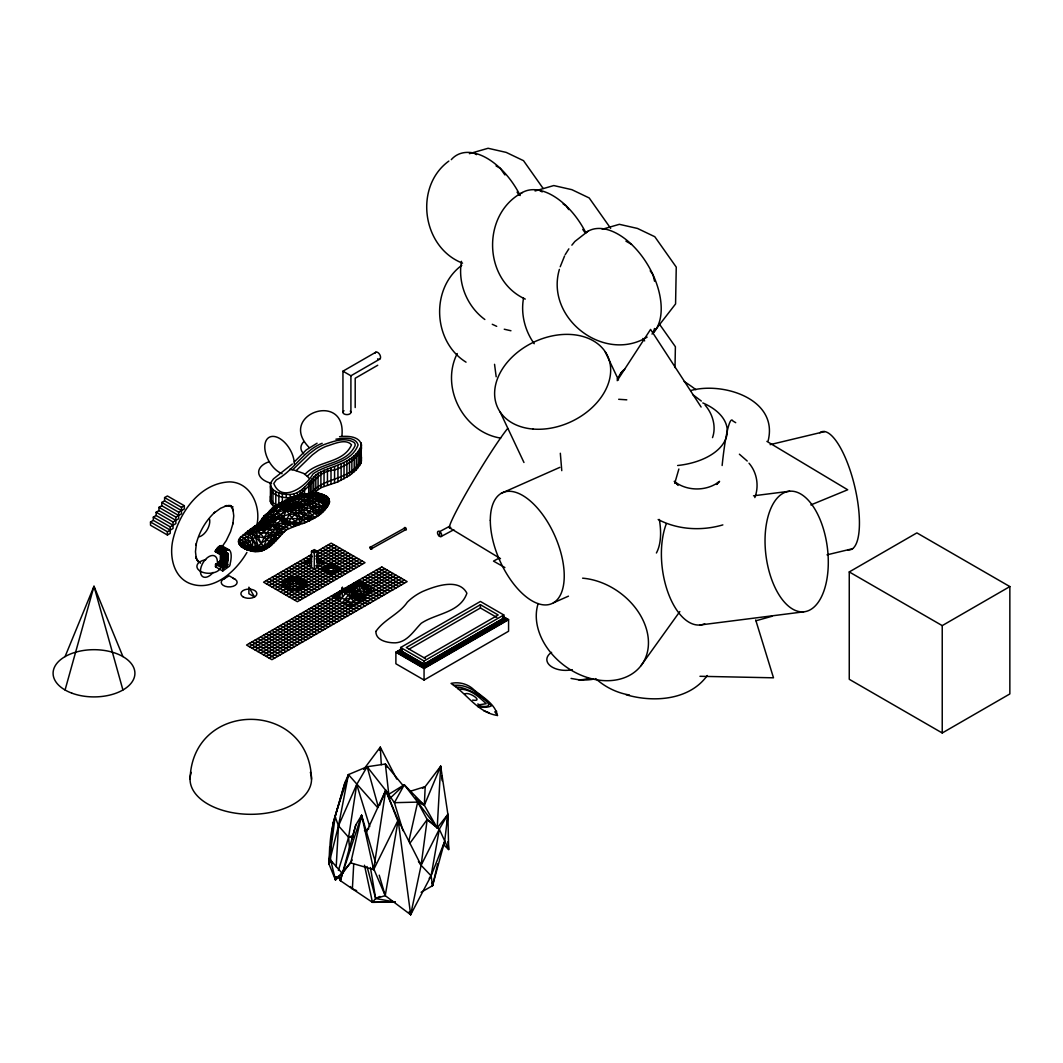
<?xml version="1.0" encoding="UTF-8"?>
<svg xmlns="http://www.w3.org/2000/svg" width="1063" height="1063" viewBox="0 0 1063 1063"><rect width="100%" height="100%" fill="white"/><g stroke="black" fill="none" stroke-linecap="round" stroke-linejoin="round"><path stroke-width="1.5" d="M227.827 558.886C229.794 547.83 225.436 556.188 222.592 555.125C229.595 544.057 232.996 552.096 230.206 563.603A3.76 2.179 -60 0 1 229.435 566.207L222.738 571.004L215.47 566.805L215.55 564.201L217.251 563.257L224.612 567.522L226.857 566.18L227.827 558.886L215.284 551.617C215.802 548.893 220.599 543.259 223.031 546.781M675.005 367.546L675.39 346.737L659.525 324.268M217.251 563.257L220.28 561.091L220.559 554.687M222.738 571.004L222.818 568.399L224.612 567.522M274.36 506.134L291.554 497.351L306.117 493.697L314.555 495.531L323.006 500.394L328.653 502.613L329.517 502.108C322.634 519.727 301.267 522.717 286.199 529.972C276.048 539.26 267.039 555.484 250.695 550.873C245.5 549.385 237.687 546.794 238.59 540.017C249.061 527.899 264.448 520.551 277.935 512.3C288.1 508.154 299.381 508.725 308.921 502.865C313.691 497.75 320.136 496.009 326.979 496.58L329.065 499.251L329.596 501.816C318.01 508.273 302.463 512.339 292.019 501.204L289.202 500.5C281.482 504.46 272.872 505.377 267.849 513.004C261.564 516.645 260.143 524.604 253.153 527.527C269.922 528.258 286.824 518.306 302.982 523.581M292.312 464.013L273.483 478.868L270.467 483.107C270.241 492.475 282.878 494.707 290.212 494.494C301.945 493.604 308.297 482.509 315.804 474.962C330.513 464.983 354.67 464.465 361.46 444.905C359.307 435.843 346.976 435.857 339.562 436.694M270.467 486.362C270.587 496.514 284.818 498.706 292.763 497.325M272.978 489.724L272.978 506.001L270.387 501.67L270.467 499.371M270.467 496.115C269.603 500.793 273.962 503.928 277.842 505.35M364.476 865.229L372.449 902.314L395.184 902.049L372.449 902.314L352.385 888.867L353.7 864.272M335.656 876.63L335.47 879.912L342.432 873.587L352.212 860.033M336.2 866.797L338.486 825.818L348.425 774.595L367.147 766.742L385.364 764.045L403.09 785.557M439.457 536.297L439.737 531.566L449.702 526.238M447.231 822.496L447.895 814.338L437.199 827.918L424.336 805.262L440.68 766.21L437.199 827.918L439.311 829.18L448.666 849.55L447.895 814.338L440.68 766.21L425.187 786.633L422.516 788.387M377.737 807.667L348.425 774.595L345.01 782.434L332.945 823.493L328.919 863.86L335.47 879.912L350.724 862.89L361.619 815.294L375.505 862.558M256.555 526.198C261.644 507.529 251.293 482.203 229.595 481.884C199.95 483.054 179.62 512.286 173.176 538.728C169.163 554.501 172.565 575.907 189.041 583.162C212.733 592.928 235.787 571.549 246.908 552.468M421.107 892.282L432.575 885.665L444.626 841.537L447.895 814.338L439.311 829.18L421.107 865.295L410.663 914.725L385.231 895.644L372.754 866.544M190.078 779.245C192.111 699.388 309.479 699.388 311.512 779.245M312.495 519.315L306.104 514.16L300.47 506.706L286.385 507.676L267.849 513.004L283.569 520.352L292.019 527.009L328.188 505.191L329.278 502.972L329.078 499.318C324.095 492.328 315.033 492.568 307.446 493.591L303.287 496.049M345.01 782.434L335.137 816.783L328.919 863.86L330.752 860.339C326.354 830.522 340.652 802.512 348.425 774.595M331.031 851.45L329.689 846.892L328.919 863.86L338.486 825.818L356.716 784.467L367.147 766.742L388.792 794.287L404.272 784.786L417.679 802.1L427.193 819.52L421.107 865.295L431.1 875.832L432.575 885.665L437.677 863.82M461.501 261.312C457.515 283.064 467.002 306.436 484.848 319.498M523.528 298.145C520.644 313.891 524.896 330.752 534.211 343.708M559.39 269.391C545 317.797 603.731 363.559 647.128 337.104M341.954 435.458C346.219 390.294 277.058 414.61 309.014 447.35M372.449 902.314L375.664 898.527L385.231 895.644L398.147 820.118L385.723 790.287L366.15 832.754M297.653 496.82L295.076 496.235L294.836 497.564L292.019 499.371L274.227 506.24L289.202 503.556L311.738 504.061L317.372 500.965L329.078 499.318L327.524 496.979C317.837 490.521 307.964 497.139 297.653 495.345L292.019 499.371L286.385 500.979L285.043 500.208M408.803 841.471L417.679 802.1L424.336 805.262L425.187 786.633L409.84 791.404M712.516 437.624C716.475 426.582 712.622 413.786 705.114 405.149M768.15 440.773C778.581 398.917 722.92 381.59 690.91 390.506M379.544 750.279L380.288 747.13L396.698 779.046M754.836 497.577C759.208 486.11 757.069 472.53 749.016 463.229M313.771 476.942L313.771 493.205L320.893 487.704L337.928 481.805L349.501 475.48L356.278 469.806L360.835 463.455L361.46 444.905M678.872 469.022L674.726 483.333M350.724 862.89L373.658 869.64L361.619 815.294L355.813 824.915L340.399 880.669L352.385 888.867L356.61 890.621M338.326 876.311L340.399 880.669L343.043 871.115M351.84 839.252L355.813 824.915M65.069 689.993L93.996 586.271L122.923 656.589M252.183 648.297L336.719 599.505L339.535 596.954L342.352 587.361L345.169 593.3L352.212 596.875L364.888 606.003M336.44 876.749L335.47 879.912L330.752 860.339L342.432 873.587L361.619 815.294L362.443 820.198M338.393 870.438L348.598 837.285L356.716 784.467L369.751 826.642M411.607 911.655L410.663 914.725L409.175 911.775M560.214 266.76L564.559 256.024M654.542 328.494L653.001 333.064L675.576 303.925L676.254 267.119L654.795 236.717L637.468 228.439L619.37 224.32L602.229 229.276M241.115 546.634L252.582 547.525L255.399 545.864L263.85 546.488L266.667 539.087L275.118 528.843L277.935 528.072L283.569 523.607L289.202 525.374M444.626 841.537L431.1 875.832L410.663 914.725L398.147 820.118L373.658 869.64L385.723 790.287L394.413 802.685L402.983 830.655M379.531 805.462L385.723 790.287L397.628 820.503M65.069 656.589L93.996 586.271L122.923 689.993M332.945 823.493L335.523 817.381M457.236 353.541C440.082 387.277 463.388 432.216 500.673 438.102M287.329 501.962L292.019 498.693L308.921 495.517L311.738 494.614L312.495 493.245L317.97 493.166L306.104 495.703L297.653 495.345L292.019 499.371L288.153 498.746M312.19 556.108L308.669 562.566L269.218 585.434M415.699 798.061L424.336 805.262L404.272 784.786L394.413 802.685L417.679 802.1L437.199 827.918L427.193 819.52L409.68 843.53M378.973 597.871C370.07 591.307 358.736 590.005 347.986 590.151L339.535 601.126L255 649.931M257.831 651.553L342.352 602.761L350.803 591.772L367.705 594.616L376.156 599.505M286.08 530.078L277.935 523.607L269.484 520.498L263.903 516.18L272.301 511.967L275.118 507.423L277.935 505.337L292.019 501.204L300.47 495.132L317.372 497.152L326.607 507.489L320.189 514L294.836 507.556L286.385 502.666L275.118 506.041L272.168 508.313M565.184 254.668L568.851 248.862M262.468 517.88C273.032 521.654 281.217 516.711 286.385 507.676L300.47 511.223L306.104 514.16L311.738 508.778L320.282 514.04M617.178 380.687L650.569 329.41L701.102 407.023M617.072 379.092L621.563 372.209M267.238 548.481L258.216 546.953L252.582 550.647L249.778 550.023L244.118 546.82L238.484 541.652L269.484 523.753L272.301 521.428L272.301 514.984L277.935 506.878L292.019 498.693L300.47 495.132C306.941 501.045 313.731 507.25 323.006 508.353L326.607 507.489M272.035 587.055L308.669 565.915L311.486 561.676L303.035 562.659M310.781 559.457L308.669 562.566L303.035 559.404M221.649 547.339L226.286 540.562L230.551 531.673L233.235 522.637L232.89 523.873L233.754 515.874L232.89 508.858L233.342 511.011L231.561 507.078M716.515 484.409L717.963 482.389M640.936 665.744L679.828 611.544M707.267 675.51C689.435 700.437 653.32 702.696 626.08 694.724M249.367 646.676L342.352 592.928L333.888 594.616L345.169 599.598L350.803 597.805L353.62 594.921C360.649 594.111 367.612 597.167 373.339 601.126M363.692 769.413L380.288 747.13L381.298 764.709M429.2 878.357L431.1 875.832L439.311 829.18L427.193 819.52M324.215 495.052C312.575 491.691 304.138 506.081 292.019 501.204L280.752 508.938L272.301 518.877L240.079 537.506M335.908 439.205C342.857 438.115 355.321 436.189 358.111 444.892C351.003 463.88 327.152 463.548 313.014 473.925C306.131 486.575 281.536 503.796 273.776 483.413L276.314 479.878C293.986 470.55 303.3 450.592 322.169 443.298M360.928 455.642L361.46 457.927C353.846 481.154 322.767 476.065 310.356 494.109L310.356 481.087M256.542 548.468L266.667 548.149L271.942 544.694L269.484 544.522L263.85 549.637L269.484 544.522L274.095 542.688L272.301 541.652L263.85 549.757L258.216 550.382C267.517 552.242 270.122 540.057 278.373 538.144M571.867 245.168L574.87 241.474L587.905 231.282M284.685 531.234C273.483 533.878 270.892 546.515 261.033 550.634M275.118 521.973C261.418 524.803 238.112 528.072 272.301 524.816L277.935 518.571C287.555 519.807 297.733 516.007 306.396 522.292M295.514 525.773L289.202 521.906L283.569 520.352L280.752 520.206L275.118 525.587L266.667 525.374L259.81 522.252L263.85 520.378L269.484 520.498M327.776 505.855L325.823 506.732L320.189 505.589L314.555 502.852L308.921 502.865L303.287 500.965L292.019 508.739L283.569 504.247L280.752 504.34L275.118 506.041L270.919 510.28C282.572 501.404 298.397 508.087 311.738 504.061L317.372 512.047L322.634 512.153L306.104 504.128L300.47 498.826L297.653 497.75L294.836 497.311L286.385 500.979M304.988 474.377C317.545 460.252 343.07 463.813 351.508 444.839C345.661 437.943 333.317 444.334 326.089 446.314A63.554 36.687 0 0 0 318.501 450.247L312.309 454.937L296.165 470.603M292.87 469.647L303.54 473.38L307.34 476.33C320.003 461.687 345.249 465.182 354.763 446.38A8.451 4.877 0 0 0 354.059 442.434C344.904 436.813 333.157 441.437 323.909 444.64A67.447 38.946 0 0 0 315.844 448.825L309.267 453.795L292.538 469.926L289.668 469.341M283.781 532.018C272.925 525.946 259.89 532.218 247.918 530.982L252.582 533.52L263.85 546.488L269.484 541.585L277.935 538.396L280.114 535.898M272.301 541.652L263.85 549.757L275.118 540.017L276.247 540.668M716.728 484.396L719.585 481.326C707.054 491.491 686.778 491.491 674.261 481.326L677.104 484.396M294.345 461.9L306.237 449.941L317.066 443.218M343.283 591.971L345.169 590.045C356.225 586.749 360.968 600.13 370.522 602.761M398.691 576.731L364.888 596.25L356.437 587.932L350.803 589.752L345.169 590.443L342.352 589.739L353.62 590.324L359.254 585.155L367.705 584.863L390.241 571.854M269.736 546.674L261.033 548.149L258.216 546.953L252.582 550.647L240.783 546.223L246.231 549.372L252.582 550.647L255.399 547.923L258.216 546.953L264.209 549.983M279.848 536.244L269.484 529.547L257.432 524.258L261.033 522.863L272.301 521.428L275.118 518.731L277.935 518.571L286.385 523.049L297.653 523.753L299.261 524.684M390.4 797.941L404.272 784.786M367.705 594.616L359.254 585.155L353.62 587.241L345.169 588.118L356.437 592.397L362.071 587.932L370.522 586.484L393.058 573.475M268.155 512.791L272.301 511.967L277.935 506.878L289.202 507.955L303.287 497.006C311.924 498.826 321.106 498.653 328.188 505.191C317.186 503.955 310.117 491.079 297.653 495.345L294.836 497.564L289.202 499.358M260.648 653.174L345.169 604.382L350.803 597.805L362.071 601.126L367.705 604.382M352.212 596.875L353.62 594.921L347.986 590.151L345.169 590.045L336.719 592.995L339.535 593.699L345.169 590.045L350.803 590.045L359.254 595.293L395.874 575.096M277.935 538.396L275.118 536.762L269.484 541.585L266.667 547.472L263.85 546.488M306.104 514.16L272.301 535.845L269.484 541.585L263.85 537.825L258.216 536.682L255.399 537.041L249.765 541.745L239.374 544.389L244.118 546.82L239.441 544.548M294.052 493.857L294.052 497.112C309.585 490.96 315.738 470.657 334.566 470.019C345.209 465.886 357.62 459.681 361.46 448.161L360.928 445.889M448.838 161.084C413.613 186.716 422.131 247.599 462.551 263.159M461.794 265.285C430.316 288.511 432.92 341.648 466.032 362.164M287.329 502.028L289.202 500.5C298.703 497.232 307.765 501.47 317.372 500.965L320.189 505.589L324.72 509.961L320.189 510.439L314.555 502.852L303.287 494.973L294.836 497.564L291.448 497.404M258.216 546.953L255.399 549.252L250.695 550.873L255.372 551.391L258.216 549.784L260.422 551.059M275.118 506.041L271.982 508.566L277.935 506.878C287.103 512.804 299.102 511.795 308.921 516.924L308.921 511.741L303.287 505.138L292.019 498.693L287.515 501.975M341.409 592.211L336.719 596.197L331.071 596.25L356.437 610.893M270.055 511.316L275.118 507.423L269.829 511.555L272.301 511.967M286.133 595.187L325.57 572.412L331.204 567.084L339.655 567.536L356.557 557.783M502.945 616.434L508.579 619.689L424.057 668.494L395.888 652.217L400.924 650.755L424.057 664.109L503.543 618.228L508.579 619.689L508.579 631.236L424.057 680.041L395.888 663.764L395.888 652.217L401.615 648.908M522.318 192.523C481.34 214.128 483.094 280.101 525.268 299.075M308.921 511.741L311.738 514.798L311.738 518.877L300.47 517.628L294.836 514.266C286.997 513.323 280.127 518.345 272.301 518.877L265.883 514.558L269.484 513.881L275.118 510.732L280.752 514.691L289.202 508.818L294.836 510.067L303.287 520.498M266.667 546.608L269.484 544.562L272.301 540.177L275.118 540.017M241.301 546.528L249.765 549.837L255.399 547.405L261.033 548.083L255.412 551.391L247.015 549.744L258.216 549.784L247.015 549.744L249.765 550.009L243.932 548.269M280.499 591.932L288.95 586.935L294.584 580.73L305.852 580.544L350.923 554.527M263.465 654.808L347.986 606.003L356.437 599.598L364.888 596.25M272.301 508.646L277.935 505.337L280.752 505.39C289.628 507.755 295.634 514.372 300.47 522.132M288.95 596.821L339.655 567.536M274.852 588.676L311.486 567.536L311.486 551.272L314.303 549.558L350.923 570.791M277.669 590.31C286.611 583.321 297.906 582.803 308.669 582.179M283.316 593.566L291.767 588.676L297.401 583.587L303.035 585.421L314.303 591.932M342.95 412.417L342.95 371.186L375.837 352.212M342.95 371.186L350.91 375.784L379.637 359.201M377.737 365.247L355.201 378.255L355.201 407.541M181.494 510.599L164.592 500.846L164.592 497.59L167.409 495.969L184.311 505.722L184.311 508.978L178.677 512.233L161.775 502.467L161.775 505.722L178.677 515.489M161.775 502.467L164.592 500.846M175.86 520.365L158.958 510.599L158.958 507.357L161.775 505.722M173.043 525.242L156.141 515.489L156.141 512.233L158.958 510.599M170.226 530.118L153.324 520.365L153.324 517.11L156.141 515.489M153.324 517.11L170.226 526.876L170.226 533.374L167.409 535.008L150.508 525.242L150.508 521.986L153.324 520.365M164.592 497.59L181.494 507.357L184.311 505.722M158.958 507.357L175.86 517.11L181.494 513.854L181.494 507.357M156.141 512.233L173.043 521.986L178.677 518.744L178.677 512.233M170.226 526.876L175.86 523.621L175.86 517.11M150.508 521.986L167.409 531.752L173.043 528.497L173.043 521.986M279.41 503.277L286.385 502.799L280.752 504.088L279.277 503.37L283.569 502.613L294.026 496.567M304.682 522.956L320.774 513.655M262.109 550.78L270.813 545.757M223.536 579.069L229.17 575.814L234.803 579.069M311.486 554.527L263.584 582.179L297.401 601.698L365.021 562.659L331.204 543.14L314.303 552.893L311.486 551.272L317.119 551.272L317.119 567.536L336.838 578.923M266.401 583.8L311.486 557.783L308.669 556.148M334.021 544.761L317.119 554.527L348.106 572.412M336.838 546.395L317.119 557.783L345.289 574.047M317.119 559.364L319.936 559.404L339.655 548.016M316.176 558.527L317.119 561.676L319.936 562.566L342.472 549.637M280.499 582.179L286.133 582.165L297.401 578.923L345.289 551.272M277.669 574.047L286.133 578.923L300.218 580.425L348.106 552.893M342.472 569.157C333.423 569.29 325.052 565.901 317.119 561.676L319.936 565.915L322.753 567.536L334.021 567.017L353.74 556.148M291.767 598.442L359.387 559.404M294.584 600.064L362.204 561.025M381.79 596.25L370.522 589.699L367.705 587.414L367.705 584.863L359.254 583.986L350.803 587.414L347.986 586.484L359.254 583.202L384.607 568.599M362.071 581.607L356.437 581.607L362.071 584.172L364.888 583.242L387.424 570.22M266.282 656.429L401.508 578.352M269.098 658.063L404.325 579.986M400.658 647.5L480.41 601.459L503.809 614.972L503.809 618.228L424.057 664.269L400.658 650.755L400.658 647.5L424.057 661.013L503.809 614.972M400.631 649.706L396.353 652.164L424.057 668.162L508.114 619.636L503.955 617.231M400.871 650.171L398.027 651.818L424.057 666.846L506.44 619.277M401.907 649.639L397.628 652.111L424.057 667.365L506.852 619.57L502.679 617.165M401.482 650.131L398.612 651.792L424.057 666.488L505.868 619.264L503.038 617.63M424.057 657.758L498.175 614.972L480.41 604.714L406.292 647.5L425.413 658.542M401.987 650.264L399.13 651.911L424.057 666.302M409.149 649.108L480.41 607.97L496.806 617.43M504.991 619.317L424.057 666.036L399.475 651.845M849.257 571.934L916.877 532.895L1009.85 586.577L1009.85 693.94L942.23 732.978L849.257 679.297L849.257 571.934L942.23 625.615L1009.85 586.577M305.852 580.544L303.035 582.165L294.584 579.561L283.316 580.544L274.852 575.668M239.255 538.808L241.328 540.004L249.765 549.837L258.216 547.206L250.908 549.106M405.415 527.673L371 546.86L370.881 549.093L405.282 529.906A1.422 0.797 60.8 0 0 406.318 529.241A1.422 0.797 60.8 0 0 405.069 527.514A1.422 0.797 60.8 0 0 404.458 528.776M281.708 534.064L277.935 531.885C268.314 533.427 259.266 533.453 249.778 532.005L246.988 533.52L252.582 533.52L258.216 536.682L261.033 543.432L258.216 546.13L259.624 548.375M499.211 558.048L493.484 561.118L504.872 567.536M440.986 536.576A3.003 1.714 60.4 0 0 440.268 532.005A3.003 1.714 60.4 0 0 437.531 533.201A3.003 1.714 60.4 0 0 440.986 536.576L453.808 529.733M215.47 566.805L216.586 566.22M272.301 521.428L277.935 518.571M215.284 551.617L216.068 551.431M343.761 592.237L347.986 590.151M292.019 497.723L295.076 496.235M379.983 896.454L375.664 898.527L367.027 866.518M303.885 494.016L300.47 495.597L298.73 495.013M325.823 506.732L327.829 505.802M305.852 561.025L311.486 558.42L308.669 559.404L305.852 557.783M305.852 564.28L311.486 561.676M316.455 493.086C311.432 497.099 305.161 492.701 300.47 495.597L310.795 493.378M501.138 493.378L559.842 467.361M553.411 602.827L568.466 596.157M272.301 514.984C268.301 514.532 257.273 516.206 269.484 517.149M352.929 835.465L348.598 837.285L338.486 825.818L335.137 816.783M364.463 830.628L368.795 828.808M810.843 504.938L847.689 489.777L766.901 441.371M283.569 520.352L286.385 519.262L292.019 511.183L297.653 507.755L306.104 518.877L309.585 520.883M304.696 495.863L314.555 493.564L320.189 494.508L328.653 502.613M260.448 521.667L263.85 520.378C270.826 526.823 280.964 524.87 288.87 528.444M303.287 494.282L306.117 493.697L306.104 494.973L311.738 494.654L314.555 493.564L328.839 498.892M356.437 587.932L353.62 587.241L350.803 589.752L339.535 591.373C345.502 591.187 352.052 588.875 356.437 584.677L362.071 584.677L367.705 587.414L362.071 584.172M264.368 515.834L266.667 514.997M496.66 711.333L494.813 711.825L497.471 715.492C477.526 712.476 466.963 693.714 451.057 683.416C458.432 681.702 466.591 683.602 472.41 688.425C481.127 696.571 494.866 702.829 497.471 715.492M328.653 498.932L325.823 499.916L314.555 495.531L306.104 495.703M249.765 549.837L255.399 547.923L246.935 547.113L238.524 542.316M326.979 496.58L317.372 493.777L318.834 493.312L325.823 496.421M342.352 591.466C348.996 590.908 352.411 583.959 359.254 583.986L364.888 585.341M250.496 550.833L252.582 550.209M469.394 153.67L488.09 148.275L506.187 152.394L523.514 160.672L543.113 188.43M535.074 190.968L553.783 185.56L571.881 189.679L589.194 197.957L610.667 228.359M756.045 620.752L771.924 616.301M308.921 494.229L312.495 493.245M345.169 593.3L350.803 591.772L362.071 597.831L367.705 597.871M336.719 599.505L342.352 597.977L342.352 587.361M770.117 444.64L824.609 431.591M722.853 524.896C701.646 531.115 677.902 529.852 658.17 519.515M827.014 554.833L852.672 548.681M277.935 504.978L276.672 504.912L286.385 502.799M261.033 548.149L249.778 550.023M276.818 504.832L280.752 504.088M272.035 577.302L283.316 583.8L294.584 580.73L305.852 583.8L317.119 590.31M317.372 493.777L320.813 493.71M280.752 530.264L275.118 525.587L269.484 525.587L258.216 536.682L255.399 531.899L245.54 532.683L249.765 535.141L258.216 546.13L255.399 537.041M333.888 597.871L339.535 596.954M342.352 602.761L347.986 601.831L359.254 602.761M266.667 518.173L261.91 518.877L263.85 520.378M329.278 502.972L325.823 503.477L317.372 494.508L311.738 494.614M753.508 495.81L789.703 491.212M699.999 624.991L803.655 611.836A60.724 30.947 82.8 0 0 819.918 519.143A60.724 30.947 82.8 0 0 766.463 523.607A60.724 30.947 82.8 0 0 803.655 611.836M277.935 535.141L272.301 535.845L261.033 543.432L266.667 533.294L272.301 525.8L277.935 528.072L283.569 528.63M370.522 592.995L362.071 584.677L359.254 583.986L350.803 584.863L359.254 585.155L359.254 590.496M322.753 570.791L339.655 570.791M275.118 536.762L269.484 534.928L258.216 527.461L252.662 527.793L258.216 530.264L263.85 537.825L269.484 534.928L280.752 533.52M464.85 694.046C469.022 691.096 484.449 702.072 472.676 700.105M283.316 587.055L294.584 586.058L305.852 587.055M249.778 531.978L247.918 530.982L249.765 531.992L255.399 531.899L250.283 529.308L266.667 528.351L272.301 525.8L277.935 531.885M308.669 559.404L311.486 559.364M308.669 565.915L311.486 565.861M345.169 604.382L356.437 604.382L362.071 607.637M353.261 837.245L348.598 837.285L349.661 850.081M325.57 565.915L336.838 565.915M319.936 569.157L325.57 569.143L331.204 567.084L334.021 570.273L342.472 575.668M325.57 572.412L336.838 572.412M275.118 518.731L280.752 518.731L283.569 516.392L286.385 510.572L294.836 521.521L297.653 523.753M328.387 564.28L334.021 564.28M328.387 574.047L334.021 574.047L339.655 577.302M280.499 572.412L288.95 577.302L300.218 577.302M280.499 585.434L286.133 585.421L305.852 596.821M286.133 588.676L303.035 588.676L311.486 593.566M288.95 590.31L300.218 590.31L308.669 595.187M362.071 601.126L353.62 594.921L347.986 594.921L356.437 604.382M347.986 606.003L353.62 606.003L359.254 609.258M303.035 578.923L291.767 578.923L288.95 577.302M308.669 585.434L303.035 585.421L297.401 580.332L288.95 580.425L286.133 578.923M364.888 583.242L353.62 583.242L356.437 584.172M325.57 562.659L319.936 562.566L315.99 555.949M315.711 565.848L319.936 565.915M699.972 676.294L773.492 677.809L755.7 619.981M458.312 689.329C469.633 688.226 478.563 696.491 486.19 703.719L479.453 704.756L477.765 703.972M618.679 399.289L626.798 399.834M320.189 493.817L323.006 494.906M453.476 685.449C469.341 683.443 480.928 695.8 491.598 705.739C488.502 707.692 482.084 707.613 477.885 706.643M263.85 547.777L266.667 548.083M456.306 687.283C466.604 685.024 508.154 711.585 477.486 705.593M364.888 599.505L359.254 598.575L353.62 591.679M571.057 678.433L578.524 679.735A31.996 18.47 0 0 0 593.965 679.084M393.549 901.756L375.664 898.527L370.429 867.528M504.247 329.224L510.944 330.752M244.118 548.149L252.582 550.647M483.785 710.748L489.126 712.795M244.118 543.565L238.537 541.638L252.582 548.269M255.399 526.491L258.216 527.461M319.936 559.404L317.119 558.42L322.753 561.025M230.618 506.094L233.01 506.998L228.266 505.536L230.724 505.629L224.984 506.187L227.083 505.51L220.586 508.273L214.088 513.004L214.978 512.1C205.544 520.883 198.874 532.443 195.977 545L196.323 543.764L195.472 551.763L196.323 558.779L195.871 556.613L198.25 561.862L196.947 559.776L200.588 563.164M364.888 587.241L370.522 589.699L370.522 586.484M492.262 324.281L496.7 326.341M241.301 540.017L246.935 542.662L252.582 547.525L255.399 547.405L249.765 547.312L244.118 538.396L249.765 541.745L252.582 547.525L252.582 533.52M243.148 534.556L252.582 539.419L256.808 548.123M322.753 567.536L334.021 574.047M283.316 580.544L291.767 583.587L300.218 590.31M283.316 583.8L286.133 585.421L291.767 580.332L294.584 580.73L303.035 588.676M539.406 190.29L542.196 191.911M563.151 204.003L565.941 205.611L568.745 209.584M473.726 153.006L476.516 154.627M496.062 165.908L500.261 168.326L504.925 174.943M625.948 241.155L631.528 244.384M317.903 515.927L314.555 513.177L308.921 504.898C303.619 512.167 292.511 512.446 289.202 521.906L280.752 514.691M315.299 517.668L311.738 514.798M282.08 501.749L283.569 502.613M378.973 568.599L404.325 583.242M376.156 570.22L401.508 584.863M328.387 544.761L362.204 564.28M373.339 571.854L398.691 586.484M325.57 546.395L359.387 565.915M370.522 573.475L395.874 588.118M322.753 548.016L356.557 567.536M367.705 575.096L393.058 589.739M319.936 549.637L353.74 569.157M364.888 576.731L390.241 591.373M362.071 578.352L387.424 592.995M359.254 579.986L384.607 594.616M300.218 561.025L334.021 580.544M297.401 562.659L331.204 582.179M294.584 564.28L328.387 583.8M240.942 536.536L244.145 538.383M291.767 565.915L325.57 585.434M288.95 567.536L322.753 587.055M286.133 569.157L319.936 588.676M283.316 570.791L305.852 583.8M328.254 597.871L353.62 612.514M325.437 599.505L350.803 614.135M322.621 601.126L347.986 615.769M221.21 545.505L228.97 549.744M220.666 545.651L227.934 549.85M319.804 602.761L345.169 617.39M220.121 545.864L227.389 550.063M219.23 546.409L226.512 550.594M218.42 547.007L225.688 551.205M316.987 604.382L342.352 619.025M225.462 552.229L227.881 553.637M217.57 547.817L224.838 552.003M225.462 553.531L227.881 554.926M216.759 548.734L224.027 552.933M269.218 578.923L303.035 598.442M224.253 554.155L227.881 556.255M314.17 606.003L339.535 620.646M216.041 549.744L223.31 553.943M221.795 554.075L227.854 557.583M215.457 550.661L222.725 554.859M215.324 550.926L223.336 555.63M266.401 580.544L300.218 600.064M215.683 551.631L222.951 555.816M311.353 607.637L336.719 622.28M220.559 555.63L227.827 559.816M220.533 556.015L227.801 560.201M220.533 556.441L227.801 560.639M220.533 557.637L227.801 561.822M308.536 609.258L333.888 623.901M220.506 558.952L227.774 563.151M220.453 560.281L227.721 564.48M220.453 560.507L227.721 564.692M220.4 560.746L227.668 564.945M220.28 561.091L227.548 565.277M305.719 610.893L331.071 625.522M220.054 561.49L227.323 565.702M219.815 561.782L227.083 565.968M219.589 561.982L226.857 566.18M218.473 562.672L225.741 566.871M302.902 612.514L328.254 627.157M216.613 563.589L223.881 567.788M215.55 564.201L222.818 568.399M300.085 614.135L325.437 628.778M297.268 615.769L322.621 630.412M294.451 617.39L319.804 632.033M291.634 619.025L316.987 633.654M288.817 620.646L314.17 635.289M286 622.28L311.353 636.91M283.183 623.901L308.536 638.544M280.366 625.522L305.719 640.165M277.549 627.157L302.902 641.8M274.732 628.778L300.085 643.421M271.915 630.412L297.268 645.042M269.098 632.033L294.451 646.676M266.282 633.654L291.634 648.297M263.465 635.289L288.817 649.931M260.648 636.91L286 651.553M257.831 638.544L283.183 653.174M255 640.165L280.366 654.808M252.183 641.8L277.549 656.429M249.367 643.421L274.732 658.063M353.62 606.003L345.169 599.598M735.716 422.689L732.885 420.988A60.724 6.471 -85.7 0 0 722.136 465.514M449.37 527.7L500.487 558.633M322.753 564.28L319.936 562.566L316.415 556.108M692.611 394.493L701.314 401.043M739.396 454.207L747.223 461.023M229.847 505.603L232.279 507.848M443.47 844.527L448.666 849.55L448.001 841.644M307.34 476.33L308.988 478.164M350.312 886.529L352.385 888.867M280.752 520.206L286.385 527.009M675.882 482.389L678.061 485.419M314.023 493.059L314.555 493.803M650.197 270.826L653.001 274.786L654.569 281.243M582.75 229.409L584.61 232.053M517.056 192.124L518.93 194.768M418.437 861.482L421.107 865.295L398.147 820.118L399.834 824.715M353.753 595.546L356.437 599.598L353.62 594.921M246.935 536.762L249.765 541.745M332.281 863.063L330.752 860.339L332.121 863.236M386.945 766.901L385.364 764.045L388.792 794.287M605.166 351.694L618.48 379.929M500.128 411.966L523.966 462.498M338.898 876.643L340.399 880.669M379.212 875.155L385.231 895.644M367.147 766.742L378.415 807.335M361.46 461.183L360.928 442.633M496.182 376.807L494.547 364.317M432.136 882.569L432.575 885.665M440.68 766.21L441.331 772.655M441.65 775.87L442.142 780.707M560.334 453.25L561.769 470.657M942.23 625.615L942.23 732.978M480.41 604.714L480.41 607.97M424.057 661.013L424.057 680.041M373.339 588.118L373.339 591.373L367.705 590.669L362.071 587.932L362.071 584.677M360.835 447.178L360.835 463.455M359.693 449.383L359.693 465.66M358.125 451.496L358.125 467.773M356.278 453.542L356.278 469.806M354.218 455.509L354.218 471.773M351.866 457.369L351.866 473.633M350.91 375.784L350.91 412.205M349.501 459.216L349.501 475.48M346.883 460.957L346.883 477.221M344.04 462.591L344.04 478.855M341.117 464.146L341.117 480.423M337.928 465.541L337.928 481.805M334.566 466.763L334.566 483.04M331.005 467.8L331.005 484.077M327.457 468.836L327.457 485.113M324.042 470.032L324.042 486.296M320.893 471.441L320.893 487.704M318.076 473.062L318.076 489.339M315.804 474.962L315.804 491.226M314.303 552.893L314.303 569.157M311.977 478.988L311.977 492.01M308.722 483.187L308.722 494.574M304.536 487.106L304.536 495.238M302.45 489.06L302.45 495.571M300.178 490.947L300.178 494.202M297.361 492.581L297.361 495.836M290.212 494.494L290.212 497.736M286.226 494.481L286.226 497.736M282.359 493.923L282.359 502.055M278.865 492.82L278.865 504.207M277.935 512.3L277.935 517.654M275.795 491.358L275.795 504.367M271.317 487.638L271.317 503.902M270.467 483.107L270.387 501.67M269.484 544.522L269.484 546.528M167.409 531.752L167.409 535.008M233.156 578.338A7.973 4.597 0 0 1 235.282 585.275A7.973 4.597 0 0 1 223.071 585.275A7.973 4.597 0 0 1 225.183 578.338M220.426 568.2A11.959 6.896 0 0 1 200.429 571.283A11.959 6.896 0 0 1 205.784 559.736M219.23 562.952A11.959 6.896 0 0 0 217.33 561.53A11.959 6.896 -60 0 0 207.405 557.65A11.959 6.896 -60 0 0 200.934 574.326A11.959 6.896 -60 0 0 213.105 572.426M209.491 518.917A11.959 6.896 -60 0 1 199.14 536.842M271.543 483.333A20.875 12.052 0 0 1 258.708 472.982A20.875 12.052 0 0 1 269.098 461.754M282.094 473.699A20.875 12.052 60 0 1 264.873 448.958A20.875 12.052 60 0 1 278.665 437.929A20.875 12.052 60 0 1 294.292 463.96M303.712 453.821A20.875 12.052 0 0 1 303.712 441.77M350.285 411.075A3.986 2.299 0 0 1 349.368 414.132A3.986 2.299 0 0 1 344 413.866A3.986 2.299 0 0 1 343.987 410.756M375.053 353.168A3.986 2.299 60 0 1 378.362 352.889A3.986 2.299 60 0 1 380.527 357.753A3.986 2.299 60 0 1 377.604 358.882M588.557 678.247A16.065 9.275 0 0 1 578.524 679.735M572.293 669.65A18.735 10.816 0 0 1 550.142 665.69A18.735 10.816 0 0 1 551.617 652.337M310.356 772.402A60.724 35.052 0 0 1 250.802 814.311A60.724 35.052 0 0 1 191.234 772.402M585.62 232.824A60.724 35.052 60 0 1 645.507 261.272A60.724 35.052 60 0 1 651.991 334.034M518.957 194.954A60.724 35.052 60 0 1 585.859 232.824M642.969 338.433A60.724 35.052 60 0 1 644.643 340.891M451.283 159.663A60.724 35.052 60 0 1 520.179 195.539M629.429 695.003A60.724 54.678 29.4 0 1 595.705 678.593M702.816 402.93A60.724 35.052 0 0 1 725.71 438.979A60.724 35.052 0 0 1 677.636 465.514M659.326 519.448A60.724 30.189 66.1 0 1 656.403 552.986M819.799 432.761A60.724 18.975 76.6 0 1 854.665 486.229A60.724 18.975 76.6 0 1 847.849 549.85M620.154 374.668A60.724 27.146 33.1 0 1 624.725 369.206M684.187 381.551A60.724 27.146 33.1 0 1 695.88 389.683M450.765 527.447A60.724 4.119 -58.8 0 1 467.733 490.388A60.724 4.119 -58.8 0 1 507.729 428.362M704.742 623.848A60.724 30.947 82.8 0 1 668.693 594.363A60.724 30.947 82.8 0 1 666.275 523.86M582.604 578.179A60.724 45.802 35.7 0 1 648.43 641.295A60.724 45.802 35.7 0 1 585.846 677.025A60.724 45.802 35.7 0 1 538.17 603.545M375.89 631.435C375.677 640.816 388.314 643.049 395.649 642.823C407.381 641.946 413.72 630.851 421.24 623.29C435.936 613.324 460.106 612.806 466.896 593.247C458.897 577.687 435.219 586.085 422.503 591.546C416.909 594.23 411.766 597.778 407.355 602.136C399.13 614.241 383.876 619.516 375.89 631.435M381.79 566.964L246.55 645.042L271.915 659.685L407.142 581.607L381.79 566.964M254.535 596.968L248.888 593.712L248.888 587.201L254.535 596.968M369.977 547.631A1.422 0.797 60.8 0 0 371.585 549.239A1.422 0.797 60.8 0 0 371.253 547.073A1.422 0.797 60.8 0 0 369.977 547.631M243.254 596.968A7.973 4.597 0 0 0 256.595 594.895A7.973 4.597 0 0 0 246.829 589.261A7.973 4.597 0 0 0 243.254 596.968M71.726 693.103A40.912 23.612 0 0 0 134.855 674.527A40.912 23.612 0 0 0 75.433 652.257A40.912 23.612 0 0 0 71.726 693.103M532.975 429.053A60.724 43.942 -25.3 0 0 609.763 362.204A60.724 43.942 -25.3 0 0 515.21 354.231A60.724 43.942 -25.3 0 0 532.975 429.053M490.309 520.285A60.724 30.189 66.1 0 0 545.757 604.94A60.724 30.189 66.1 0 0 545.757 519.076A60.724 30.189 66.1 0 0 490.309 520.285"/></g></svg>
